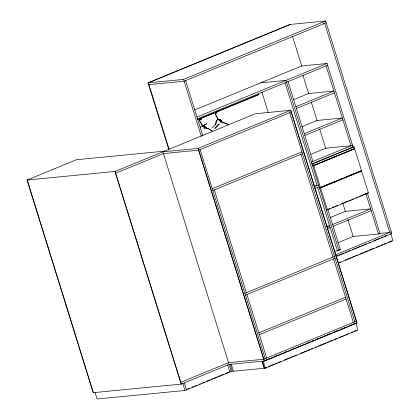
<?xml version="1.0" encoding="UTF-8"?>
<svg xmlns="http://www.w3.org/2000/svg" width="420" height="420" viewBox="0 0 420 420"><rect width="100%" height="100%" fill="white"/><g stroke="black" fill="none" stroke-linecap="round" stroke-linejoin="round"><path stroke-width="0.63" d="M201.065 127.066A2.552 1.643 10.4 0 0 200.508 127.323L200.513 127.171M200.393 127.465L200.508 127.234A5.439 2.94 67.6 0 1 201.406 126.404M216.274 120.687L216.269 120.845A2.552 1.643 10.4 0 1 216.825 120.582M217.061 112.886C212.079 111.463 218.022 118.34 218.143 119.417C218.458 117.936 213.055 112.287 216.83 113.096M199.768 119.138C198.083 121.873 202.283 123.344 202.246 125.963M221.046 122.467A7.66 4.142 67.6 0 1 219.949 121.007L219.938 120.488A2.552 1.118 -40.6 0 1 220.715 120.167L220.589 119.931A5.502 2.977 67.6 0 0 217.655 119.821M211.906 128.084L215.045 124.877A7.592 4.111 67.6 0 0 216.158 121.333M214.452 128.425L218.915 123.958M215.156 128.399L219.618 123.931M203.348 125.801L206.582 123.79L203.311 125.717M168.856 149.777L148.013 82.856L290.026 24.449L325.6 21L391.829 233.651L335.995 256.615M290.441 24.413L148.423 82.819L169.071 149.116M148.013 82.856L183.582 79.406L325.6 21M326.156 22.796L184.144 81.202L148.984 84.614M194.717 109.956L301.707 65.951L327.022 63.494L353.02 146.958L311.976 163.837M27.048 180.033L115.106 171.444L181.34 384.095L93.282 392.684L27.048 180.033L76.466 159.71L164.362 151.184M197.038 116.954L327.022 63.494M196.996 119.002L327.584 65.294M197.563 119.684L258.101 94.784M197.6 119.784L258.746 94.636A0.714 0.383 67.6 0 0 258.883 94.106M293.512 99.729L308.627 93.513L333.942 91.061L295.853 106.722M115.668 173.24L163.721 153.478M290.761 110.292L198.046 148.386L264.28 361.037L356.99 322.943L290.761 110.292L255.481 113.71L114.944 171.512L181.178 384.163L229.394 364.329M296.41 108.523L334.504 92.857M291.202 112.098L198.602 150.181L163.443 153.589M301.906 126.688L317.021 120.472L342.337 118.015L304.248 133.681M304.81 135.476L342.899 119.81M212.273 188.711L301.912 151.841M212.83 190.507L302.474 153.641M310.847 154.319L325.941 148.113M311.414 162.041L352.459 145.162M311.745 163.863L313.031 163.737L354.076 146.858L354.632 148.654L313.588 165.532L312.302 165.659M312.532 165.638L313.519 165.233M354.695 148.853L353.64 148.953L312.596 165.837L313.651 165.732L354.695 148.853L361.536 170.819L320.492 187.698L319.436 187.798L321.851 186.805M314.333 186.748L318.565 185.005M314.89 188.543L319.127 186.8M323.663 186.06L331.511 182.837M332.719 182.338L334.53 181.592M336.94 180.6L338.751 179.855M339.959 179.361L341.77 178.616M344.185 177.623L347.807 176.132M349.015 175.634L355.052 173.156M356.26 172.657L358.066 171.911M361.599 171.019L360.544 171.119L319.499 187.997L320.555 187.898L361.599 171.019L368.44 192.98L327.395 209.864L326.34 209.963M328.151 209.218L329.963 208.472M332.377 207.48L334.189 206.734M335.396 206.241L337.811 205.249M341.429 203.758L343.24 203.012M344.447 202.514L347.466 201.275M348.673 200.776L350.485 200.035M351.692 199.537L353.504 198.791M355.919 197.799L357.126 197.305M358.937 196.56L366.781 193.331M330.204 217.539L345.319 211.323L370.634 208.866L332.546 224.532M327.169 226.742L329.59 225.745L326.345 226.06M327.122 228.79L330.151 227.546L328.85 227.672M333.107 226.328L371.196 210.662M337.906 242.755L353.682 236.261M334.829 251.155L337.428 250.903L340.384 249.69L327.779 209.228M347.923 219.671L353.157 236.481L378.473 234.024L379.948 233.415L367.348 192.953M335.438 254.819L391.272 231.856M244.86 293.339L334.498 256.468M336.152 256.216L337.974 255.47M339.187 254.972L344.043 252.971M345.256 252.472L347.078 251.727M348.29 251.223L350.112 250.478M352.543 249.48L354.359 248.729M355.577 248.231L360.428 246.236M361.646 245.737L363.468 244.986M364.681 244.487L366.503 243.737M368.928 242.739L370.141 242.24M373.784 240.744L379.853 238.245M381.066 237.746L382.888 237.001M384.101 236.497L386.526 235.499M245.417 295.134L335.06 258.269M339.098 262.558L340.919 261.812M345.167 260.064L351.236 257.565M352.448 257.066L354.27 256.321M355.483 255.822L357.305 255.071M359.73 254.074L363.374 252.578M364.586 252.079L367.621 250.829M368.834 250.331L371.375 249.286M371.868 249.081L373.69 248.33M376.12 247.333L379.759 245.837M380.971 245.338L382.793 244.587M384.006 244.088L385.828 243.343M388.258 242.34L390.075 241.595M390.421 241.453L391.897 240.844M338.331 263.204L392.952 240.744L390.779 233.751M93.282 392.684L27.211 179.97M258.836 332.866L345.524 297.213M259.397 334.661L346.085 299.008M180.784 382.294L228.837 362.534M187.829 388.978L189.635 388.238M192.04 387.245L193.846 386.505M195.053 386.006L196.859 385.266M199.264 384.274L200.471 383.78M202.277 383.035L204.682 382.048M206.488 381.302L210.1 379.817M211.307 379.323L213.113 378.583M214.316 378.084L217.324 376.85M218.531 376.352L220.337 375.611M221.54 375.113L223.346 374.372M225.755 373.38L228.16 372.393M95.104 392.595L97.099 399L184.994 390.474L231.294 371.432L162.887 151.793L198.161 148.37L264.395 361.022L356.99 322.943M356.318 321.153L263.718 359.237L228.559 362.649M265.041 360.392L266.852 359.646M268.065 359.147L269.881 358.402M275.326 356.16L277.746 355.163M281.379 353.671L283.195 352.926M284.403 352.427L286.219 351.677M291.669 349.44L293.486 348.695M297.722 346.952L299.534 346.201M300.746 345.707L302.563 344.957M308.007 342.72L309.824 341.969M312.244 340.977L313.457 340.478M317.084 338.987L318.901 338.237M320.114 337.738L321.93 336.992M324.35 336L326.167 335.249M327.374 334.756L329.794 333.758M333.428 332.262L335.244 331.517M336.452 331.018L338.268 330.272M340.688 329.28L342.505 328.529M343.718 328.031L345.534 327.285M349.766 325.542L351.582 324.796M352.795 324.298L354.611 323.552M230.176 364.345L232.349 371.332L264.227 368.24L265.708 367.631M264.952 367.978L266.768 367.232M267.976 366.733L274.029 364.245M275.237 363.746L277.053 363.001M278.266 362.502L280.686 361.51M284.319 360.014L290.367 357.525M291.58 357.026L293.396 356.281M294.604 355.782L296.42 355.036M300.657 353.294L306.71 350.805M307.918 350.306L309.734 349.561M310.947 349.062L312.764 348.317M315.184 347.319L316.391 346.82M318.208 346.075L326.078 342.841M327.285 342.342L329.102 341.596M330.314 341.098L332.735 340.1M334.551 339.355L336.971 338.357M338.788 337.612L342.416 336.121M343.628 335.622L345.445 334.877M346.652 334.378L348.469 333.632M350.889 332.635L352.706 331.889M353.918 331.391L356.339 330.393M262.169 361.242L264.343 368.23L265.398 368.125L357.998 330.041L355.819 323.054M202.414 125.932C202.692 124.645 196.87 117.763 201.285 119.805M202.382 125.9L202.55 125.869A5.502 2.977 67.6 0 1 204.829 126.415L204.955 126.651A2.552 1.118 -40.6 0 0 204.183 126.966L204.194 127.486A7.66 4.142 67.6 0 0 205.002 128.609M200.004 118.976L200.765 119.002L201.537 119.616M218.033 119.485L218.305 119.385M323.379 23.53L324.681 23.404L389.792 232.459L378.725 233.536M260.663 82.829L285.978 80.377L338.903 250.299M258.373 94.568L258.709 94.537A0.598 0.326 67.6 0 0 258.82 94.101M258.394 94.668L258.746 94.636M352.144 147.042L354.076 146.858M360.481 170.919L361.536 170.819M313.845 185.929L317.09 185.614L285.059 82.782M367.385 193.084L368.44 192.98M390.526 233.777L391.829 233.651M339.082 249.816L340.384 249.69M229.121 364.445L264.395 361.022M229.992 371.558L231.294 371.432M223.22 122.598L226.532 123.611L228.265 124.84M222.915 122.572L226.412 123.669L228.197 124.919M204.876 127.339L208.924 128.893L212.389 131.066M205.202 127.57L209.024 129.061M209.858 129.512L212.074 131.014M219.518 120.372L220.012 120.96A7.592 4.111 67.6 0 0 221.099 122.404M219.728 120.64L219.476 120.445A5.439 2.94 67.6 0 0 216.269 120.755M203.758 126.856L204.257 127.439A7.592 4.111 67.6 0 0 205.054 128.552M220.852 120.141L221.099 120.535A7.66 4.142 67.6 0 0 223.088 122.871A7.592 4.111 67.6 0 1 221.083 120.519M205.091 126.62L205.338 127.013A7.592 4.111 67.6 0 0 205.847 127.759A7.66 4.142 67.6 0 1 205.338 127.013M326.104 65.898L350.983 145.772L325.668 148.223L319.641 128.882M365.867 193.562L378.473 234.024M292.446 36.204L301.802 66.25M302.93 75.217L308.758 93.938M311.288 102.05L317.116 120.771M342.689 202.865L345.403 211.58M288.015 81.564L312.895 161.432M313.031 163.737L313.588 165.532M313.651 165.732L320.492 187.698M320.555 187.898L327.395 209.864M317.651 187.409L337.428 250.903M290.64 110.302L356.874 322.954M289.721 112.707L354.837 321.762M300.993 154.245L333.023 257.077M333.585 258.877L353.362 322.371M261.88 92.09L268.286 112.66M185.619 80.598L202.776 135.676M183.582 79.406L201.296 136.285M214.31 189.898L246.335 292.73M246.897 294.525L266.674 358.024M200.083 149.572L265.193 358.633M263.225 361.137L265.398 368.125M262.054 361.253L264.227 368.24M231.226 364.24L233.405 371.228M227.64 365.054L229.819 372.041M184.296 382.877L186.475 389.865M182.821 383.486L184.994 390.474M216.148 120.929L216.164 121.375A7.66 4.142 67.6 0 1 215.035 124.945M217.728 119.863A5.439 2.94 67.6 0 1 218.106 119.558M218.316 119.453A5.439 2.94 67.6 0 1 220.626 119.973M202.555 125.932A5.439 2.94 67.6 0 1 204.866 126.452M201.868 126.294A5.439 2.94 67.6 0 1 203.716 126.924M206.435 128.473A7.66 4.142 67.6 0 1 206.147 128.137M206.409 128.447A7.592 4.111 67.6 0 1 206.126 128.111M202.046 120.341L202.046 120.341M217.807 113.862L217.807 113.862"/></g></svg>
